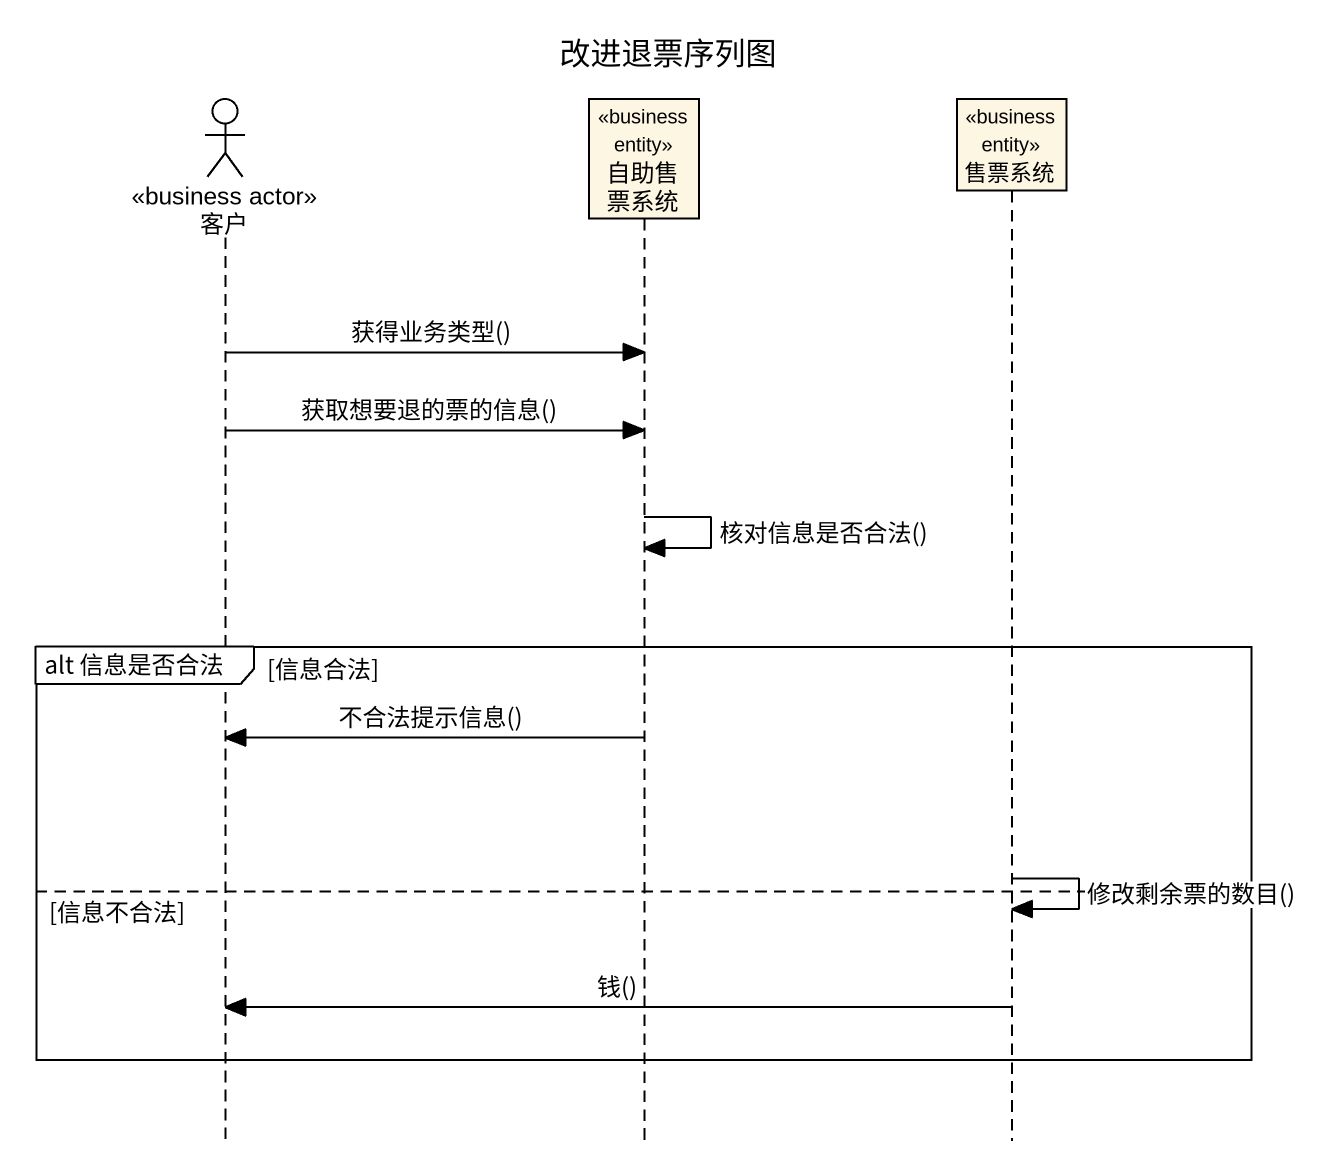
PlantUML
@startuml
title 改进退票序列图
hide footbox
actor 客户 <<business actor>>
participant 自助售票系统 <<business entity>>
participant 售票系统 <<business entity>>

客户 -> 自助售票系统 : 获得业务类型()
客户 -> 自助售票系统 : 获取想要退的票的信息()
自助售票系统 -> 自助售票系统 : 核对信息是否合法()
group alt 信息是否合法 [信息合法]
  自助售票系统 -> 客户 : 不合法提示信息()
  售票系统 -> 售票系统 : 修改剩余票的数目()
else 信息不合法
  售票系统 -> 客户 : 钱()
end
@enduml
